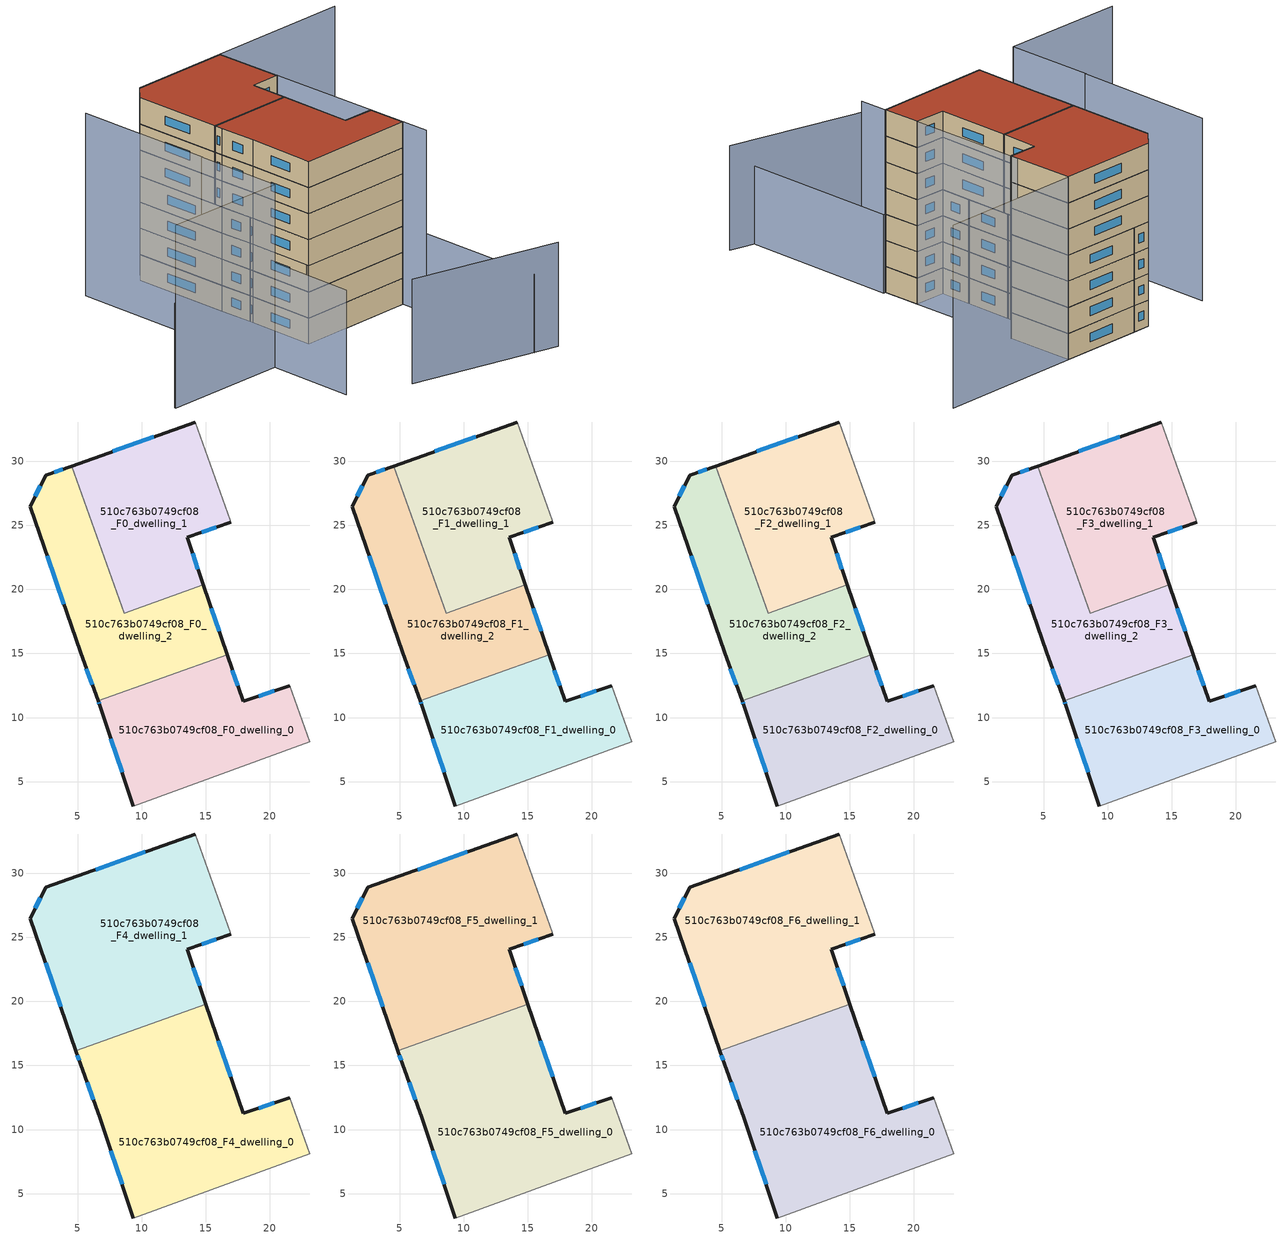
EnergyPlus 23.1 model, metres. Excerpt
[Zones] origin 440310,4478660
510c763b0749cf08_F0_dwelling_0
 floor ground (EU_floor_Construction): 23.1,8.13 21.54,12.48 17.9,11.27 16.66,14.91 6.59,11.3 6.71,10.96 9.34,3.1 z0
 wall outside (EU_wall_Construction): 16.66,14.91 17.9,11.27 21.54,12.48 / 9.34,3.1 6.71,10.96 6.59,11.3 z0:3
 wall adiabatic (EU_wall_Construction): 21.54,12.48 23.1,8.13 9.34,3.1 z0:3
 wall to 510c763b0749cf08_F0_dwelling_2 (EU_wall_Construction): 6.59,11.3 16.65,14.91 z0:3
 window (EU_Window_Construction): 17.07,13.69 17.48,12.48 / 19.11,11.67 20.32,12.07 / 8.46,5.72 7.59,8.33 / 6.67,11.07 6.63,11.19 z1:2
510c763b0749cf08_F0_dwelling_1
 floor ground (EU_floor_Construction): 14.8,20.34 13.54,24.04 16.95,25.22 16.9,25.37 14.16,33.05 4.53,29.61 8.64,18.13 z0
 wall outside (EU_wall_Construction): 4.53,29.61 14.16,33.05 / 16.95,25.22 13.54,24.04 14.8,20.34 z0:3
 wall adiabatic (EU_wall_Construction): 14.16,33.05 16.9,25.37 16.95,25.22 z0:3
 wall to 510c763b0749cf08_F0_dwelling_2 (EU_wall_Construction): 14.8,20.34 8.64,18.13 4.53,29.61 z0:3
 window (EU_Window_Construction): 7.74,30.76 10.94,31.9 / 15.81,24.83 14.68,24.44 / 13.96,22.81 14.38,21.58 z1:2
510c763b0749cf08_F0_dwelling_2
 floor ground (EU_floor_Construction): 16.66,14.91 14.8,20.34 8.64,18.13 4.53,29.61 2.5,28.88 1.31,26.43 5.23,15.05 6.59,11.3 z0
 wall outside (EU_wall_Construction): 14.8,20.34 16.66,14.91 / 6.59,11.3 5.23,15.05 1.31,26.43 2.5,28.88 4.53,29.61 z0:3
 window (EU_Window_Construction): 1.7,27.25 2.1,28.06 / 3.17,29.13 3.85,29.37 / 15.42,18.53 16.04,16.73 / 6.14,12.56 5.69,13.8 / 3.92,18.86 2.62,22.63 z1:2
510c763b0749cf08_F1_dwelling_0
 floor to 510c763b0749cf08_F0_dwelling_0 (EU_floor_Construction): 23.1,8.13 21.54,12.48 17.9,11.27 16.65,14.91 6.59,11.3 6.71,10.96 9.34,3.1 z3
 wall outside (EU_wall_Construction): 16.66,14.91 17.9,11.27 21.54,12.48 / 9.34,3.1 6.71,10.96 6.59,11.3 z3:6
 wall adiabatic (EU_wall_Construction): 21.54,12.48 23.1,8.13 9.34,3.1 z3:6
 wall to 510c763b0749cf08_F1_dwelling_2 (EU_wall_Construction): 6.59,11.3 16.65,14.91 z3:6
 window (EU_Window_Construction): 17.07,13.69 17.48,12.48 / 19.11,11.67 20.32,12.07 / 8.46,5.72 7.59,8.33 / 6.67,11.07 6.63,11.19 z4:5
510c763b0749cf08_F1_dwelling_1
 floor to 510c763b0749cf08_F0_dwelling_1 (EU_floor_Construction): 14.8,20.34 13.54,24.04 16.95,25.22 16.9,25.37 14.15,33.05 4.53,29.61 8.64,18.13 z3
 wall outside (EU_wall_Construction): 4.53,29.61 14.16,33.05 / 16.95,25.22 13.54,24.04 14.8,20.34 z3:6
 wall adiabatic (EU_wall_Construction): 14.16,33.05 16.9,25.37 16.95,25.22 z3:6
 wall to 510c763b0749cf08_F1_dwelling_2 (EU_wall_Construction): 14.8,20.34 8.64,18.13 4.53,29.61 z3:6
 window (EU_Window_Construction): 7.74,30.76 10.94,31.9 / 15.81,24.83 14.68,24.44 / 13.96,22.81 14.38,21.58 z4:5
510c763b0749cf08_F1_dwelling_2
 floor to 510c763b0749cf08_F0_dwelling_2 (EU_floor_Construction): 16.65,14.91 14.8,20.34 8.64,18.13 4.53,29.61 2.5,28.88 1.31,26.43 5.23,15.05 6.59,11.3 z3
 wall outside (EU_wall_Construction): 14.8,20.34 16.66,14.91 / 6.59,11.3 5.23,15.05 1.31,26.43 2.5,28.88 4.53,29.61 z3:6
 window (EU_Window_Construction): 1.7,27.25 2.1,28.06 / 3.17,29.13 3.85,29.37 / 15.42,18.53 16.04,16.73 / 6.14,12.56 5.69,13.8 / 3.92,18.86 2.62,22.63 z4:5
510c763b0749cf08_F2_dwelling_0
 floor to 510c763b0749cf08_F1_dwelling_0 (EU_floor_Construction): 23.1,8.13 21.54,12.48 17.9,11.27 16.65,14.91 6.59,11.3 6.71,10.96 9.34,3.1 z6
 wall outside (EU_wall_Construction): 16.66,14.91 17.9,11.27 21.54,12.48 / 9.34,3.1 6.71,10.96 6.59,11.3 z6:9
 wall adiabatic (EU_wall_Construction): 21.54,12.48 23.1,8.13 9.34,3.1 z6:9
 wall to 510c763b0749cf08_F2_dwelling_2 (EU_wall_Construction): 6.59,11.3 16.65,14.91 z6:9
 window (EU_Window_Construction): 17.07,13.69 17.48,12.48 / 19.11,11.67 20.32,12.07 / 8.46,5.72 7.59,8.33 / 6.67,11.07 6.63,11.19 z7:8
510c763b0749cf08_F2_dwelling_1
 floor to 510c763b0749cf08_F1_dwelling_1 (EU_floor_Construction): 14.8,20.34 13.54,24.04 16.95,25.22 16.9,25.37 14.15,33.05 4.53,29.61 8.64,18.13 z6
 wall outside (EU_wall_Construction): 4.53,29.61 14.16,33.05 / 16.95,25.22 13.54,24.04 14.8,20.34 z6:9
 wall adiabatic (EU_wall_Construction): 14.16,33.05 16.9,25.37 16.95,25.22 z6:9
 wall to 510c763b0749cf08_F2_dwelling_2 (EU_wall_Construction): 14.8,20.34 8.64,18.13 4.53,29.61 z6:9
 window (EU_Window_Construction): 7.74,30.76 10.94,31.9 / 15.81,24.83 14.68,24.44 / 13.96,22.81 14.38,21.58 z7:8
510c763b0749cf08_F2_dwelling_2
 floor to 510c763b0749cf08_F1_dwelling_2 (EU_floor_Construction): 16.65,14.91 14.8,20.34 8.64,18.13 4.53,29.61 2.5,28.88 1.31,26.43 5.23,15.05 6.59,11.3 z6
 wall outside (EU_wall_Construction): 14.8,20.34 16.66,14.91 / 6.59,11.3 5.23,15.05 1.31,26.43 2.5,28.88 4.53,29.61 z6:9
 window (EU_Window_Construction): 1.7,27.25 2.1,28.06 / 3.17,29.13 3.85,29.37 / 15.42,18.53 16.04,16.73 / 6.14,12.56 5.69,13.8 / 3.92,18.86 2.62,22.63 z7:8
510c763b0749cf08_F3_dwelling_0
 floor to 510c763b0749cf08_F2_dwelling_0 (EU_floor_Construction): 23.1,8.13 21.54,12.48 17.9,11.27 16.65,14.91 6.59,11.3 6.71,10.96 9.34,3.1 z9
 wall outside (EU_wall_Construction): 16.66,14.91 17.9,11.27 21.54,12.48 / 9.34,3.1 6.71,10.96 6.59,11.3 z9:12
 wall adiabatic (EU_wall_Construction): 21.54,12.48 23.1,8.13 9.34,3.1 z9:12
 wall to 510c763b0749cf08_F3_dwelling_2 (EU_wall_Construction): 6.59,11.3 16.65,14.91 z9:12
 window (EU_Window_Construction): 17.07,13.69 17.48,12.48 / 19.11,11.67 20.32,12.07 / 8.46,5.72 7.59,8.33 / 6.67,11.07 6.63,11.19 z10:11
510c763b0749cf08_F3_dwelling_1
 floor to 510c763b0749cf08_F2_dwelling_1 (EU_floor_Construction): 14.8,20.34 13.54,24.04 16.95,25.22 16.9,25.37 14.15,33.05 4.53,29.61 8.64,18.13 z9
 wall outside (EU_wall_Construction): 4.53,29.61 14.16,33.05 / 16.95,25.22 13.54,24.04 14.8,20.34 z9:12
 wall adiabatic (EU_wall_Construction): 14.16,33.05 16.9,25.37 16.95,25.22 z9:12
 wall to 510c763b0749cf08_F3_dwelling_2 (EU_wall_Construction): 14.8,20.34 8.64,18.13 4.53,29.61 z9:12
 window (EU_Window_Construction): 7.74,30.76 10.94,31.9 / 15.81,24.83 14.68,24.44 / 13.96,22.81 14.38,21.58 z10:11
510c763b0749cf08_F3_dwelling_2
 floor to 510c763b0749cf08_F2_dwelling_2 (EU_floor_Construction): 16.65,14.91 14.8,20.34 8.64,18.13 4.53,29.61 2.5,28.88 1.31,26.43 5.23,15.05 6.59,11.3 z9
 wall outside (EU_wall_Construction): 14.8,20.34 16.66,14.91 / 6.59,11.3 5.23,15.05 1.31,26.43 2.5,28.88 4.53,29.61 z9:12
 window (EU_Window_Construction): 1.7,27.25 2.1,28.06 / 3.17,29.13 3.85,29.37 / 15.42,18.53 16.04,16.73 / 6.14,12.56 5.69,13.8 / 3.92,18.86 2.62,22.63 z10:11
510c763b0749cf08_F4_dwelling_0
 floor to 510c763b0749cf08_F3_dwelling_0 (EU_floor_Construction): 23.1,8.13 21.54,12.48 17.9,11.27 16.65,14.91 6.59,11.3 6.71,10.96 9.34,3.1 z12
 floor to 510c763b0749cf08_F3_dwelling_2 (EU_floor_Construction): 16.65,14.91 15,19.78 4.86,16.14 5.23,15.05 6.59,11.3 z12
 wall outside (EU_wall_Construction): 9.34,3.1 6.71,10.96 5.23,15.05 4.86,16.14 / 15,19.78 17.9,11.27 21.54,12.48 z12:15
 wall adiabatic (EU_wall_Construction): 21.54,12.48 23.1,8.13 9.34,3.1 z12:15
 wall to 510c763b0749cf08_F4_dwelling_1 (EU_wall_Construction): 4.86,16.14 15,19.78 z12:15
 window (EU_Window_Construction): 8.46,5.72 7.59,8.33 / 6.22,12.33 5.73,13.68 / 5.11,15.42 4.98,15.78 / 15.97,16.93 16.93,14.11 / 19.11,11.67 20.32,12.07 z13:14
510c763b0749cf08_F4_dwelling_1
 floor to 510c763b0749cf08_F3_dwelling_2 (EU_floor_Construction): 15,19.78 14.8,20.34 8.64,18.13 4.53,29.61 2.5,28.88 1.31,26.43 4.86,16.14 z12
 floor to 510c763b0749cf08_F3_dwelling_1 (EU_floor_Construction): 14.8,20.34 13.54,24.04 16.95,25.22 16.9,25.37 14.15,33.05 4.53,29.61 8.64,18.13 z12
 wall outside (EU_wall_Construction): 4.86,16.14 1.31,26.43 2.5,28.88 14.16,33.05 / 16.95,25.22 13.54,24.04 15,19.78 z12:15
 wall adiabatic (EU_wall_Construction): 14.16,33.05 16.9,25.37 16.95,25.22 z12:15
 window (EU_Window_Construction): 3.67,19.58 2.49,22.99 / 1.7,27.25 2.1,28.06 / 6.39,30.28 10.26,31.66 / 15.81,24.83 14.68,24.44 / 14.03,22.62 14.51,21.2 z13:14
510c763b0749cf08_F5_dwelling_0
 floor to 510c763b0749cf08_F4_dwelling_0 (EU_floor_Construction): 23.1,8.13 21.54,12.48 17.9,11.27 15,19.78 4.86,16.14 5.23,15.05 6.71,10.96 9.34,3.1 z15
 wall outside (EU_wall_Construction): 9.34,3.1 6.71,10.96 5.23,15.05 4.86,16.14 / 15,19.78 17.9,11.27 21.54,12.48 z15:18
 wall adiabatic (EU_wall_Construction): 21.54,12.48 23.1,8.13 9.34,3.1 z15:18
 wall to 510c763b0749cf08_F5_dwelling_1 (EU_wall_Construction): 4.86,16.14 15,19.78 z15:18
 window (EU_Window_Construction): 8.46,5.72 7.59,8.33 / 6.22,12.33 5.73,13.68 / 5.11,15.42 4.98,15.78 / 15.97,16.93 16.93,14.11 / 19.11,11.67 20.32,12.07 z16:17
510c763b0749cf08_F5_dwelling_1
 floor to 510c763b0749cf08_F4_dwelling_1 (EU_floor_Construction): 15,19.78 13.54,24.04 16.95,25.22 16.9,25.37 14.15,33.05 2.5,28.88 1.31,26.43 4.86,16.14 z15
 wall outside (EU_wall_Construction): 4.86,16.14 1.31,26.43 2.5,28.88 14.16,33.05 / 16.95,25.22 13.54,24.04 15,19.78 z15:18
 wall adiabatic (EU_wall_Construction): 14.16,33.05 16.9,25.37 16.95,25.22 z15:18
 window (EU_Window_Construction): 3.67,19.58 2.49,22.99 / 1.7,27.25 2.1,28.06 / 6.39,30.28 10.26,31.66 / 15.81,24.83 14.68,24.44 / 14.03,22.62 14.51,21.2 z16:17
510c763b0749cf08_F6_dwelling_0
 floor to 510c763b0749cf08_F5_dwelling_0 (EU_floor_Construction): 23.1,8.13 21.54,12.48 17.9,11.27 15,19.78 4.86,16.14 5.23,15.05 6.71,10.96 9.34,3.1 z18
 wall outside (EU_wall_Construction): 9.34,3.1 6.71,10.96 5.23,15.05 4.86,16.14 / 15,19.78 17.9,11.27 21.54,12.48 z18:21
 wall adiabatic (EU_wall_Construction): 21.54,12.48 23.1,8.13 9.34,3.1 z18:21
 wall to 510c763b0749cf08_F6_dwelling_1 (EU_wall_Construction): 4.86,16.14 15,19.78 z18:21
 window (EU_Window_Construction): 8.46,5.72 7.59,8.33 / 6.22,12.33 5.73,13.68 / 5.11,15.42 4.98,15.78 / 15.97,16.93 16.93,14.11 / 19.11,11.67 20.32,12.07 z19:20
 roof outside (EU_roof_Construction): 21.54,12.48 23.1,8.13 9.34,3.1 6.71,10.96 5.23,15.05 4.86,16.14 15,19.78 17.9,11.27 z21
510c763b0749cf08_F6_dwelling_1
 floor to 510c763b0749cf08_F5_dwelling_1 (EU_floor_Construction): 15,19.78 13.54,24.04 16.95,25.22 16.9,25.37 14.15,33.05 2.5,28.88 1.31,26.43 4.86,16.14 z18
 wall outside (EU_wall_Construction): 4.86,16.14 1.31,26.43 2.5,28.88 14.16,33.05 / 16.95,25.22 13.54,24.04 15,19.78 z18:21
 wall adiabatic (EU_wall_Construction): 14.16,33.05 16.9,25.37 16.95,25.22 z18:21
 window (EU_Window_Construction): 3.67,19.58 2.49,22.99 / 1.7,27.25 2.1,28.06 / 6.39,30.28 10.26,31.66 / 15.81,24.83 14.68,24.44 / 14.03,22.62 14.51,21.2 z19:20
 roof outside (EU_roof_Construction): 14.16,33.05 16.9,25.37 16.95,25.22 13.54,24.04 15,19.78 4.86,16.14 1.31,26.43 2.5,28.88 z21
shading: -11,-5.64 3.31,-0.78 / 3.31,-0.78 6.71,-10.78 / 14.28,-11.29 32.57,-9.45 z0:12; 9.24,3.37 23.33,8.21 / 23.33,8.21 29.51,-9.8 z0:9; -0.17,9.26 3.32,-0.82 / 3.32,-0.82 -10.96,-5.77 / -5.69,25.45 -0.12,9.22 / 24.22,4.94 14.13,33.1 / 14.13,33.1 30.86,39.09 z0:21
[Building]
EU S2 Campaign: North Axis=0; Terrain=City; Solar Distribution=FullExterior
[Site:Location]
Madrid: Latitude=40.5; Longitude=-3.5; Time Zone=1; Elevation=609
[SizingPeriod:WeatherFileDays]
AnnualSizingPeriod: Begin Month=1; Begin Day of Month=1; End Month=12; End Day of Month=31; Day of Week for Start Day=Monday; Use Weather File Daylight Saving Period=No; Use Weather File Rain and Snow Indicators=No
[MATERIAL]
EU_InternalMass_Material: Roughness=MediumRough; Thickness=0.1; Conductivity=1; Density=1800; Specific Heat=900; Thermal Absorptance=0.9; Solar Absorptance=0.7; Visible Absorptance=0.7
[MATERIAL:NOMASS] Roughness=MediumRough; Thermal Absorptance=0.9; Solar Absorptance=0.7; Visible Absorptance=0.7
Name | Thermal Resistance
EU_wall_NoMass | 0.459673
EU_roof_NoMass | 0.495815
EU_floor_NoMass | 0.788942
[WINDOWMATERIAL:SIMPLEGLAZINGSYSTEM]
EU_Window_SimpleGlazing: UFactor=4.26103; Solar Heat Gain Coefficient=0.85; Visible Transmittance=0.85
[CONSTRUCTION]
EU_wall_Construction: EU_wall_NoMass
EU_roof_Construction: EU_roof_NoMass
EU_floor_Construction: EU_floor_NoMass
EU_InternalMass_Construction: EU_InternalMass_Material
EU_Window_Construction: EU_Window_SimpleGlazing
[ZONE] Type=1; Multiplier=1; Ceiling Height=autocalculate; Floor Area=autocalculate; Part of Total Floor Area=Yes
Name | Volume
510c763b0749cf08_F0_dwelling_0; 510c763b0749cf08_F1_dwelling_0; 510c763b0749cf08_F2_dwelling_0; 510c763b0749cf08_F3_dwelling_0 | 331.304
510c763b0749cf08_F4_dwelling_0 | 496.927
510c763b0749cf08_F5_dwelling_0; 510c763b0749cf08_F6_dwelling_0 | 496.94
510c763b0749cf08_F0_dwelling_1 | 331.277
510c763b0749cf08_F1_dwelling_1; 510c763b0749cf08_F2_dwelling_1; 510c763b0749cf08_F3_dwelling_1 | 331.276
510c763b0749cf08_F4_dwelling_1 | 496.946
510c763b0749cf08_F5_dwelling_1; 510c763b0749cf08_F6_dwelling_1 | 496.952
510c763b0749cf08_F0_dwelling_2; 510c763b0749cf08_F1_dwelling_2; 510c763b0749cf08_F2_dwelling_2; 510c763b0749cf08_F3_dwelling_2 | 331.293
[INTERNALMASS] Construction=EU_InternalMass_Construction
Name | Zone or ZoneList | Surface Area
510c763b0749cf08_F0_dwelling_0_EU_InternalMass | 510c763b0749cf08_F0_dwelling_0 | 110.437
510c763b0749cf08_F0_dwelling_1_EU_InternalMass | 510c763b0749cf08_F0_dwelling_1 | 110.426
510c763b0749cf08_F0_dwelling_2_EU_InternalMass | 510c763b0749cf08_F0_dwelling_2 | 110.431
510c763b0749cf08_F1_dwelling_0_EU_InternalMass | 510c763b0749cf08_F1_dwelling_0 | 110.437
510c763b0749cf08_F1_dwelling_1_EU_InternalMass | 510c763b0749cf08_F1_dwelling_1 | 110.426
510c763b0749cf08_F1_dwelling_2_EU_InternalMass | 510c763b0749cf08_F1_dwelling_2 | 110.431
510c763b0749cf08_F2_dwelling_0_EU_InternalMass | 510c763b0749cf08_F2_dwelling_0 | 110.437
510c763b0749cf08_F2_dwelling_1_EU_InternalMass | 510c763b0749cf08_F2_dwelling_1 | 110.426
510c763b0749cf08_F2_dwelling_2_EU_InternalMass | 510c763b0749cf08_F2_dwelling_2 | 110.431
510c763b0749cf08_F3_dwelling_0_EU_InternalMass | 510c763b0749cf08_F3_dwelling_0 | 110.437
510c763b0749cf08_F3_dwelling_1_EU_InternalMass | 510c763b0749cf08_F3_dwelling_1 | 110.426
510c763b0749cf08_F3_dwelling_2_EU_InternalMass | 510c763b0749cf08_F3_dwelling_2 | 110.431
510c763b0749cf08_F4_dwelling_0_EU_InternalMass | 510c763b0749cf08_F4_dwelling_0 | 165.647
510c763b0749cf08_F4_dwelling_1_EU_InternalMass | 510c763b0749cf08_F4_dwelling_1 | 165.651
510c763b0749cf08_F5_dwelling_0_EU_InternalMass | 510c763b0749cf08_F5_dwelling_0 | 165.647
510c763b0749cf08_F5_dwelling_1_EU_InternalMass | 510c763b0749cf08_F5_dwelling_1 | 165.651
510c763b0749cf08_F6_dwelling_0_EU_InternalMass | 510c763b0749cf08_F6_dwelling_0 | 165.647
510c763b0749cf08_F6_dwelling_1_EU_InternalMass | 510c763b0749cf08_F6_dwelling_1 | 165.651
[OTHEREQUIPMENT] Fuel Type=Electricity; Design Level Calculation Method=Watts/Area; Power per Zone Floor Area=1; Fraction Latent=0; Fraction Radiant=0; Fraction Lost=0; Carbon Dioxide Generation Rate=0; EndUse Subcategory=EU_Step8_InternalGains
Name | Zone or ZoneList or Space or SpaceList | Schedule
EU_Step8_InternalGain_510c763b0749cf08_F0_dwelling_0_f000 | 510c763b0749cf08_F0_dwelling_0 | EU_Step8_GainSchedule_510c763b0749cf08_F0_dwelling_0_f000
EU_Step8_InternalGain_510c763b0749cf08_F0_dwelling_1_f000 | 510c763b0749cf08_F0_dwelling_1 | EU_Step8_GainSchedule_510c763b0749cf08_F0_dwelling_1_f000
EU_Step8_InternalGain_510c763b0749cf08_F0_dwelling_2_f000 | 510c763b0749cf08_F0_dwelling_2 | EU_Step8_GainSchedule_510c763b0749cf08_F0_dwelling_2_f000
EU_Step8_InternalGain_510c763b0749cf08_F1_dwelling_0_f000 | 510c763b0749cf08_F1_dwelling_0 | EU_Step8_GainSchedule_510c763b0749cf08_F1_dwelling_0_f000
EU_Step8_InternalGain_510c763b0749cf08_F1_dwelling_1_f000 | 510c763b0749cf08_F1_dwelling_1 | EU_Step8_GainSchedule_510c763b0749cf08_F1_dwelling_1_f000
EU_Step8_InternalGain_510c763b0749cf08_F1_dwelling_2_f000 | 510c763b0749cf08_F1_dwelling_2 | EU_Step8_GainSchedule_510c763b0749cf08_F1_dwelling_2_f000
EU_Step8_InternalGain_510c763b0749cf08_F2_dwelling_0_f000 | 510c763b0749cf08_F2_dwelling_0 | EU_Step8_GainSchedule_510c763b0749cf08_F2_dwelling_0_f000
EU_Step8_InternalGain_510c763b0749cf08_F2_dwelling_1_f000 | 510c763b0749cf08_F2_dwelling_1 | EU_Step8_GainSchedule_510c763b0749cf08_F2_dwelling_1_f000
EU_Step8_InternalGain_510c763b0749cf08_F2_dwelling_2_f000 | 510c763b0749cf08_F2_dwelling_2 | EU_Step8_GainSchedule_510c763b0749cf08_F2_dwelling_2_f000
EU_Step8_InternalGain_510c763b0749cf08_F3_dwelling_0_f000 | 510c763b0749cf08_F3_dwelling_0 | EU_Step8_GainSchedule_510c763b0749cf08_F3_dwelling_0_f000
EU_Step8_InternalGain_510c763b0749cf08_F3_dwelling_1_f000 | 510c763b0749cf08_F3_dwelling_1 | EU_Step8_GainSchedule_510c763b0749cf08_F3_dwelling_1_f000
EU_Step8_InternalGain_510c763b0749cf08_F3_dwelling_2_f000 | 510c763b0749cf08_F3_dwelling_2 | EU_Step8_GainSchedule_510c763b0749cf08_F3_dwelling_2_f000
EU_Step8_InternalGain_510c763b0749cf08_F4_dwelling_0_f000 | 510c763b0749cf08_F4_dwelling_0 | EU_Step8_GainSchedule_510c763b0749cf08_F4_dwelling_0_f000
EU_Step8_InternalGain_510c763b0749cf08_F4_dwelling_1_f000 | 510c763b0749cf08_F4_dwelling_1 | EU_Step8_GainSchedule_510c763b0749cf08_F4_dwelling_1_f000
EU_Step8_InternalGain_510c763b0749cf08_F5_dwelling_0_f000 | 510c763b0749cf08_F5_dwelling_0 | EU_Step8_GainSchedule_510c763b0749cf08_F5_dwelling_0_f000
EU_Step8_InternalGain_510c763b0749cf08_F5_dwelling_1_f000 | 510c763b0749cf08_F5_dwelling_1 | EU_Step8_GainSchedule_510c763b0749cf08_F5_dwelling_1_f000
EU_Step8_InternalGain_510c763b0749cf08_F6_dwelling_0_f000 | 510c763b0749cf08_F6_dwelling_0 | EU_Step8_GainSchedule_510c763b0749cf08_F6_dwelling_0_f000
EU_Step8_InternalGain_510c763b0749cf08_F6_dwelling_1_f000 | 510c763b0749cf08_F6_dwelling_1 | EU_Step8_GainSchedule_510c763b0749cf08_F6_dwelling_1_f000
[ZONEVENTILATION:DESIGNFLOWRATE] Schedule=EU_AlwaysOn; Design Flow Rate Calculation Method=AirChanges/Hour; Air Changes per Hour=0.719161; Ventilation Type=Natural; Fan Pressure Rise=0; Fan Total Efficiency=1; Constant Term Coefficient=1; Temperature Term Coefficient=0; Velocity Term Coefficient=0; Velocity Squared Term Coefficient=0; Minimum Indoor Temperature=-100; Maximum Indoor Temperature=100; Delta Temperature=-100; Minimum Outdoor Temperature=-100; Maximum Outdoor Temperature=100; Maximum Wind Speed=40
Name | Zone or ZoneList or Space or SpaceList
EU_ConstantAir_510c763b0749cf08_F0_dwelling_0 | 510c763b0749cf08_F0_dwelling_0
EU_ConstantAir_510c763b0749cf08_F0_dwelling_1 | 510c763b0749cf08_F0_dwelling_1
EU_ConstantAir_510c763b0749cf08_F0_dwelling_2 | 510c763b0749cf08_F0_dwelling_2
EU_ConstantAir_510c763b0749cf08_F1_dwelling_0 | 510c763b0749cf08_F1_dwelling_0
EU_ConstantAir_510c763b0749cf08_F1_dwelling_1 | 510c763b0749cf08_F1_dwelling_1
EU_ConstantAir_510c763b0749cf08_F1_dwelling_2 | 510c763b0749cf08_F1_dwelling_2
EU_ConstantAir_510c763b0749cf08_F2_dwelling_0 | 510c763b0749cf08_F2_dwelling_0
EU_ConstantAir_510c763b0749cf08_F2_dwelling_1 | 510c763b0749cf08_F2_dwelling_1
EU_ConstantAir_510c763b0749cf08_F2_dwelling_2 | 510c763b0749cf08_F2_dwelling_2
EU_ConstantAir_510c763b0749cf08_F3_dwelling_0 | 510c763b0749cf08_F3_dwelling_0
EU_ConstantAir_510c763b0749cf08_F3_dwelling_1 | 510c763b0749cf08_F3_dwelling_1
EU_ConstantAir_510c763b0749cf08_F3_dwelling_2 | 510c763b0749cf08_F3_dwelling_2
EU_ConstantAir_510c763b0749cf08_F4_dwelling_0 | 510c763b0749cf08_F4_dwelling_0
EU_ConstantAir_510c763b0749cf08_F4_dwelling_1 | 510c763b0749cf08_F4_dwelling_1
EU_ConstantAir_510c763b0749cf08_F5_dwelling_0 | 510c763b0749cf08_F5_dwelling_0
EU_ConstantAir_510c763b0749cf08_F5_dwelling_1 | 510c763b0749cf08_F5_dwelling_1
EU_ConstantAir_510c763b0749cf08_F6_dwelling_0 | 510c763b0749cf08_F6_dwelling_0
EU_ConstantAir_510c763b0749cf08_F6_dwelling_1 | 510c763b0749cf08_F6_dwelling_1
[HVACTEMPLATE:THERMOSTAT] Constant Heating Setpoint=20; Constant Cooling Setpoint=50
EU_HeatOnly_510c763b0749cf08_F0_dwelling_0; EU_HeatOnly_510c763b0749cf08_F0_dwelling_1; EU_HeatOnly_510c763b0749cf08_F0_dwelling_2; EU_HeatOnly_510c763b0749cf08_F1_dwelling_0; EU_HeatOnly_510c763b0749cf08_F1_dwelling_1; EU_HeatOnly_510c763b0749cf08_F1_dwelling_2; EU_HeatOnly_510c763b0749cf08_F2_dwelling_0; EU_HeatOnly_510c763b0749cf08_F2_dwelling_1; EU_HeatOnly_510c763b0749cf08_F2_dwelling_2; EU_HeatOnly_510c763b0749cf08_F3_dwelling_0; EU_HeatOnly_510c763b0749cf08_F3_dwelling_1; EU_HeatOnly_510c763b0749cf08_F3_dwelling_2; EU_HeatOnly_510c763b0749cf08_F4_dwelling_0; EU_HeatOnly_510c763b0749cf08_F4_dwelling_1; EU_HeatOnly_510c763b0749cf08_F5_dwelling_0; EU_HeatOnly_510c763b0749cf08_F5_dwelling_1; EU_HeatOnly_510c763b0749cf08_F6_dwelling_0; EU_HeatOnly_510c763b0749cf08_F6_dwelling_1
[HVACTEMPLATE:ZONE:IDEALLOADSAIRSYSTEM] System Availability Schedule=EU_AlwaysOn; Maximum Heating Supply Air Temperature=50; Minimum Cooling Supply Air Temperature=13; Maximum Heating Supply Air Humidity Ratio=0.0156; Minimum Cooling Supply Air Humidity Ratio=0.0077; Heating Limit=NoLimit; Cooling Limit=NoLimit; Heating Availability Schedule=EU_AlwaysOn; Cooling Availability Schedule=EU_CoolingOff; Dehumidification Control Type=ConstantSensibleHeatRatio; Cooling Sensible Heat Ratio=0.7; Dehumidification Setpoint=60; Humidification Control Type=None; Humidification Setpoint=30; Outdoor Air Method=None; Outdoor Air Flow Rate per Person=0.00944; Outdoor Air Flow Rate per Zone Floor Area=0; Outdoor Air Flow Rate per Zone=0; Demand Controlled Ventilation Type=None; Outdoor Air Economizer Type=NoEconomizer; Heat Recovery Type=None; Sensible Heat Recovery Effectiveness=0.7; Latent Heat Recovery Effectiveness=0.65
Name | Template Thermostat
510c763b0749cf08_F0_dwelling_0 | EU_HeatOnly_510c763b0749cf08_F0_dwelling_0
510c763b0749cf08_F0_dwelling_1 | EU_HeatOnly_510c763b0749cf08_F0_dwelling_1
510c763b0749cf08_F0_dwelling_2 | EU_HeatOnly_510c763b0749cf08_F0_dwelling_2
510c763b0749cf08_F1_dwelling_0 | EU_HeatOnly_510c763b0749cf08_F1_dwelling_0
510c763b0749cf08_F1_dwelling_1 | EU_HeatOnly_510c763b0749cf08_F1_dwelling_1
510c763b0749cf08_F1_dwelling_2 | EU_HeatOnly_510c763b0749cf08_F1_dwelling_2
510c763b0749cf08_F2_dwelling_0 | EU_HeatOnly_510c763b0749cf08_F2_dwelling_0
510c763b0749cf08_F2_dwelling_1 | EU_HeatOnly_510c763b0749cf08_F2_dwelling_1
510c763b0749cf08_F2_dwelling_2 | EU_HeatOnly_510c763b0749cf08_F2_dwelling_2
510c763b0749cf08_F3_dwelling_0 | EU_HeatOnly_510c763b0749cf08_F3_dwelling_0
510c763b0749cf08_F3_dwelling_1 | EU_HeatOnly_510c763b0749cf08_F3_dwelling_1
510c763b0749cf08_F3_dwelling_2 | EU_HeatOnly_510c763b0749cf08_F3_dwelling_2
510c763b0749cf08_F4_dwelling_0 | EU_HeatOnly_510c763b0749cf08_F4_dwelling_0
510c763b0749cf08_F4_dwelling_1 | EU_HeatOnly_510c763b0749cf08_F4_dwelling_1
510c763b0749cf08_F5_dwelling_0 | EU_HeatOnly_510c763b0749cf08_F5_dwelling_0
510c763b0749cf08_F5_dwelling_1 | EU_HeatOnly_510c763b0749cf08_F5_dwelling_1
510c763b0749cf08_F6_dwelling_0 | EU_HeatOnly_510c763b0749cf08_F6_dwelling_0
510c763b0749cf08_F6_dwelling_1 | EU_HeatOnly_510c763b0749cf08_F6_dwelling_1
[SIZING:ZONE] Zone Cooling Design Supply Air Temperature Input Method=SupplyAirTemperature; Zone Cooling Design Supply Air Temperature=13; Zone Heating Design Supply Air Temperature Input Method=SupplyAirTemperature; Zone Heating Design Supply Air Temperature=50; Zone Cooling Design Supply Air Humidity Ratio=0.008; Zone Heating Design Supply Air Humidity Ratio=0.008; Cooling Design Air Flow Method=DesignDay; Cooling Design Air Flow Rate=0; Cooling Minimum Air Flow per Zone Floor Area=0.000762; Cooling Minimum Air Flow=0; Cooling Minimum Air Flow Fraction=0.2; Heating Design Air Flow Method=DesignDay; Heating Design Air Flow Rate=0; Heating Maximum Air Flow per Zone Floor Area=0.002032; Heating Maximum Air Flow=0.141576; Heating Maximum Air Flow Fraction=0.3; Account for Dedicated Outdoor Air System=No; Dedicated Outdoor Air System Control Strategy=NeutralSupplyAir; Dedicated Outdoor Air Low Setpoint Temperature for Design=autosize; Dedicated Outdoor Air High Setpoint Temperature for Design=autosize; Zone Load Sizing Method=Sensible Load Only No Latent Load; Zone Latent Cooling Design Supply Air Humidity Ratio Input Method=HumidityRatioDifference; Zone Cooling Design Supply Air Humidity Ratio Difference=0.005; Zone Latent Heating Design Supply Air Humidity Ratio Input Method=HumidityRatioDifference; Zone Humidification Design Supply Air Humidity Ratio Difference=0.005
510c763b0749cf08_F0_dwelling_0; 510c763b0749cf08_F0_dwelling_1; 510c763b0749cf08_F0_dwelling_2; 510c763b0749cf08_F1_dwelling_0; 510c763b0749cf08_F1_dwelling_1; 510c763b0749cf08_F1_dwelling_2; 510c763b0749cf08_F2_dwelling_0; 510c763b0749cf08_F2_dwelling_1; 510c763b0749cf08_F2_dwelling_2; 510c763b0749cf08_F3_dwelling_0; 510c763b0749cf08_F3_dwelling_1; 510c763b0749cf08_F3_dwelling_2; 510c763b0749cf08_F4_dwelling_0; 510c763b0749cf08_F4_dwelling_1; 510c763b0749cf08_F5_dwelling_0; 510c763b0749cf08_F5_dwelling_1; 510c763b0749cf08_F6_dwelling_0; 510c763b0749cf08_F6_dwelling_1
[SCHEDULE:CONSTANT]
Name | Hourly Value
EU_AlwaysOn | 1
EU_CoolingOff | 0
[SCHEDULE:FILE] Column Number=1; Rows to Skip at Top=0; Number of Hours of Data=8760; Column Separator=Comma; Interpolate to Timestep=No; Minutes per Item=60; Adjust Schedule for Daylight Savings=Yes
Name | File
EU_Step8_GainSchedule_510c763b0749cf08_F0_dwelling_0_f000 | ../../schedules/510c763b0749cf08/510c763b0749cf08_F0_dwelling_0_f000_gain.csv
EU_Step8_GainSchedule_510c763b0749cf08_F0_dwelling_1_f000 | ../../schedules/510c763b0749cf08/510c763b0749cf08_F0_dwelling_1_f000_gain.csv
EU_Step8_GainSchedule_510c763b0749cf08_F0_dwelling_2_f000 | ../../schedules/510c763b0749cf08/510c763b0749cf08_F0_dwelling_2_f000_gain.csv
EU_Step8_GainSchedule_510c763b0749cf08_F1_dwelling_0_f000 | ../../schedules/510c763b0749cf08/510c763b0749cf08_F1_dwelling_0_f000_gain.csv
EU_Step8_GainSchedule_510c763b0749cf08_F1_dwelling_1_f000 | ../../schedules/510c763b0749cf08/510c763b0749cf08_F1_dwelling_1_f000_gain.csv
EU_Step8_GainSchedule_510c763b0749cf08_F1_dwelling_2_f000 | ../../schedules/510c763b0749cf08/510c763b0749cf08_F1_dwelling_2_f000_gain.csv
EU_Step8_GainSchedule_510c763b0749cf08_F2_dwelling_0_f000 | ../../schedules/510c763b0749cf08/510c763b0749cf08_F2_dwelling_0_f000_gain.csv
EU_Step8_GainSchedule_510c763b0749cf08_F2_dwelling_1_f000 | ../../schedules/510c763b0749cf08/510c763b0749cf08_F2_dwelling_1_f000_gain.csv
EU_Step8_GainSchedule_510c763b0749cf08_F2_dwelling_2_f000 | ../../schedules/510c763b0749cf08/510c763b0749cf08_F2_dwelling_2_f000_gain.csv
EU_Step8_GainSchedule_510c763b0749cf08_F3_dwelling_0_f000 | ../../schedules/510c763b0749cf08/510c763b0749cf08_F3_dwelling_0_f000_gain.csv
EU_Step8_GainSchedule_510c763b0749cf08_F3_dwelling_1_f000 | ../../schedules/510c763b0749cf08/510c763b0749cf08_F3_dwelling_1_f000_gain.csv
EU_Step8_GainSchedule_510c763b0749cf08_F3_dwelling_2_f000 | ../../schedules/510c763b0749cf08/510c763b0749cf08_F3_dwelling_2_f000_gain.csv
EU_Step8_GainSchedule_510c763b0749cf08_F4_dwelling_0_f000 | ../../schedules/510c763b0749cf08/510c763b0749cf08_F4_dwelling_0_f000_gain.csv
EU_Step8_GainSchedule_510c763b0749cf08_F4_dwelling_1_f000 | ../../schedules/510c763b0749cf08/510c763b0749cf08_F4_dwelling_1_f000_gain.csv
EU_Step8_GainSchedule_510c763b0749cf08_F5_dwelling_0_f000 | ../../schedules/510c763b0749cf08/510c763b0749cf08_F5_dwelling_0_f000_gain.csv
EU_Step8_GainSchedule_510c763b0749cf08_F5_dwelling_1_f000 | ../../schedules/510c763b0749cf08/510c763b0749cf08_F5_dwelling_1_f000_gain.csv
EU_Step8_GainSchedule_510c763b0749cf08_F6_dwelling_0_f000 | ../../schedules/510c763b0749cf08/510c763b0749cf08_F6_dwelling_0_f000_gain.csv
EU_Step8_GainSchedule_510c763b0749cf08_F6_dwelling_1_f000 | ../../schedules/510c763b0749cf08/510c763b0749cf08_F6_dwelling_1_f000_gain.csv
